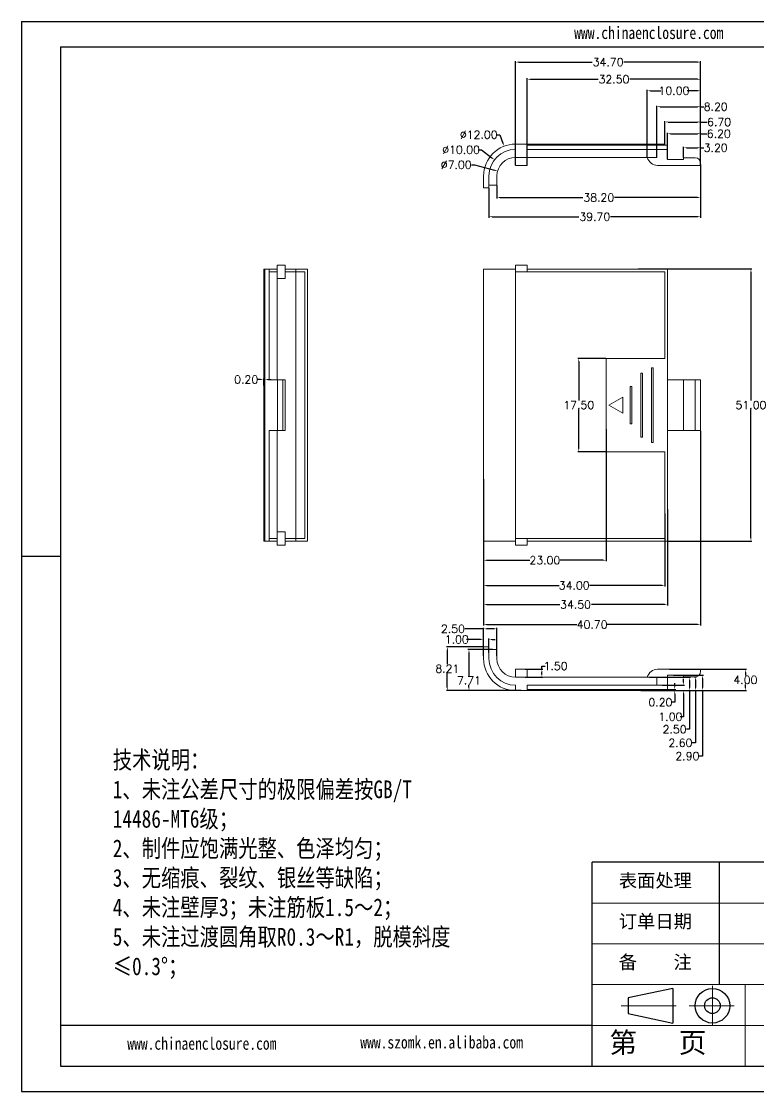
# Model space of a CAD drawing. Header units: inches. Extents: x 3379 to 5004, y 1126 to 1474.
# Drawn here: x 4475.3 to 4613.5, y 1127.3 to 1328 of the extents above; entities that cross this region are included whole.
import ezdxf

# ---------------------------------------------------------------- set-up
doc = ezdxf.new("R2010")
doc.units = ezdxf.units.IN
doc.header["$LTSCALE"] = 15
doc.linetypes.add('CENTER2', pattern=[28.575, 19.05, -3.175, 3.175, -3.175])
doc.layers.add('文字', color=81, linetype='Continuous')
for name, color, linetype, lineweight in [('粗实线', 7, 'Continuous', 30), ('细实线', 3, 'Continuous', 9), ('细点划线', 2, 'CENTER2', 9)]:
    doc.layers.add(name, color=color, linetype=linetype, lineweight=lineweight)
doc.styles.get("Standard").update_dxf_attribs({"font": 'txt', "bigfont": 'gbcbig.shx'})
doc.styles.add('宋体', font='', dxfattribs={"width": 0.8, "height": 3.5})
doc.styles.get('宋体').set_extended_font_data('SimSun')
doc.dimstyles.new('2', dxfattribs={"dimtxt": 1.5, "dimasz": 0.6, "dimexe": 0.18, "dimexo": 0.0625, "dimgap": 0.09, "dimtad": 0, "dimtih": 1, "dimtoh": 1, "dimzin": 0, "dimdsep": 46, "dimtxsty": 'Standard', "dimcen": 0, "dimadec": 0, "dimazin": 2, "dimtfac": 1, "dimtofl": 0, "dimtmove": 0, "dimatfit": 3, "dimfxl": 1, "dimtolj": 1, "dimtzin": 0, "dimarcsym": 0})

# ---------------------------------------------------------------- blocks, each defined once
blk = doc.blocks.new('*D268')
at = {"color": 0, "lineweight": -2}
for p, q in [((4590.94, 1281.56), (4612.28, 1281.56)), ((4612.1, 1280.96), (4612.1, 1256.9)), ((4612.1, 1231.16), (4612.1, 1255.22)), ((4596.53, 1230.56), (4612.28, 1230.56))]:
    blk.add_line(p, q, dxfattribs=at)
at = {"color": 0}
for points in [[(4612, 1280.96), (4612.2, 1280.96), (4612.1, 1281.56)], [(4612, 1231.16), (4612.2, 1231.16), (4612.1, 1230.56)]]:
    blk.add_solid(points, dxfattribs=at)
at = {"layer": 'Defpoints', "color": 0}
for p in [(4590.88, 1281.56), (4596.47, 1230.56), (4612.1, 1230.56)]:
    blk.add_point(p, dxfattribs=at)
at = {"color": 0, "insert": (4612.1, 1256.06), "char_height": 1.5, "attachment_point": 5}
blk.add_mtext('\\A1;51.00', dxfattribs=at)
blk = doc.blocks.new('*D269')
at = {"color": 0, "lineweight": -2}
for p, q in [((4584.91, 1264.81), (4579.63, 1264.81)), ((4579.81, 1264.21), (4579.81, 1256.9)), ((4579.81, 1247.91), (4579.81, 1255.22)), ((4584.91, 1247.31), (4579.63, 1247.31))]:
    blk.add_line(p, q, dxfattribs=at)
at = {"color": 0}
for points in [[(4579.71, 1264.21), (4579.91, 1264.21), (4579.81, 1264.81)], [(4579.71, 1247.91), (4579.91, 1247.91), (4579.81, 1247.31)]]:
    blk.add_solid(points, dxfattribs=at)
at = {"layer": 'Defpoints', "color": 0}
for p in [(4579.81, 1264.81), (4584.97, 1264.81), (4584.97, 1247.31)]:
    blk.add_point(p, dxfattribs=at)
at = {"color": 0, "insert": (4579.81, 1256.06), "char_height": 1.5, "attachment_point": 5}
blk.add_mtext('\\A1;17.50', dxfattribs=at)
blk = doc.blocks.new('*D270')
at = {"color": 0, "lineweight": -2}
for p, q in [((4584.97, 1251.5), (4584.97, 1226.77)), ((4561.97, 1230.49), (4561.97, 1226.77)), ((4562.57, 1226.95), (4570.63, 1226.95)), ((4584.37, 1226.95), (4576.31, 1226.95))]:
    blk.add_line(p, q, dxfattribs=at)
at = {"color": 0}
for points in [[(4562.57, 1227.05), (4562.57, 1226.85), (4561.97, 1226.95)], [(4584.37, 1227.05), (4584.37, 1226.85), (4584.97, 1226.95)]]:
    blk.add_solid(points, dxfattribs=at)
at = {"layer": 'Defpoints', "color": 0}
for p in [(4584.97, 1251.57), (4561.97, 1230.56), (4584.97, 1226.95)]:
    blk.add_point(p, dxfattribs=at)
at = {"color": 0, "insert": (4573.47, 1226.95), "char_height": 1.5, "attachment_point": 5}
blk.add_mtext('\\A1;23.00', dxfattribs=at)
blk = doc.blocks.new('*D271')
at = {"color": 0, "lineweight": -2}
for p, q in [((4561.97, 1235.74), (4561.97, 1222.05)), ((4595.97, 1235.74), (4595.97, 1222.05)), ((4562.57, 1222.23), (4576.13, 1222.23)), ((4595.37, 1222.23), (4581.81, 1222.23))]:
    blk.add_line(p, q, dxfattribs=at)
at = {"color": 0}
for points in [[(4562.57, 1222.33), (4562.57, 1222.13), (4561.97, 1222.23)], [(4595.37, 1222.33), (4595.37, 1222.13), (4595.97, 1222.23)]]:
    blk.add_solid(points, dxfattribs=at)
at = {"layer": 'Defpoints', "color": 0}
for p in [(4561.97, 1235.8), (4595.97, 1235.8), (4595.97, 1222.23)]:
    blk.add_point(p, dxfattribs=at)
at = {"color": 0, "insert": (4578.97, 1222.23), "char_height": 1.5, "attachment_point": 5}
blk.add_mtext('\\A1;34.00', dxfattribs=at)
blk = doc.blocks.new('*D272')
at = {"color": 0, "lineweight": -2}
for p, q in [((4596.47, 1236.55), (4596.47, 1218.46)), ((4561.97, 1232.92), (4561.97, 1218.46)), ((4562.57, 1218.64), (4576.26, 1218.64)), ((4595.87, 1218.64), (4582.19, 1218.64))]:
    blk.add_line(p, q, dxfattribs=at)
at = {"color": 0}
for points in [[(4562.57, 1218.74), (4562.57, 1218.54), (4561.97, 1218.64)], [(4595.87, 1218.74), (4595.87, 1218.54), (4596.47, 1218.64)]]:
    blk.add_solid(points, dxfattribs=at)
at = {"layer": 'Defpoints', "color": 0}
for p in [(4596.47, 1236.61), (4561.97, 1232.98), (4596.47, 1218.64)]:
    blk.add_point(p, dxfattribs=at)
at = {"color": 0, "insert": (4579.22, 1218.64), "char_height": 1.5, "attachment_point": 5}
blk.add_mtext('\\A1;34.50', dxfattribs=at)
blk = doc.blocks.new('*D273')
at = {"color": 0, "lineweight": -2}
for p, q in [((4602.67, 1251.24), (4602.67, 1214.72)), ((4561.97, 1242.17), (4561.97, 1214.72)), ((4562.57, 1214.9), (4579.48, 1214.9)), ((4602.07, 1214.9), (4585.16, 1214.9))]:
    blk.add_line(p, q, dxfattribs=at)
at = {"color": 0}
for points in [[(4562.57, 1215), (4562.57, 1214.8), (4561.97, 1214.9)], [(4602.07, 1215), (4602.07, 1214.8), (4602.67, 1214.9)]]:
    blk.add_solid(points, dxfattribs=at)
at = {"layer": 'Defpoints', "color": 0}
for p in [(4602.67, 1251.31), (4561.97, 1242.24), (4561.97, 1214.9)]:
    blk.add_point(p, dxfattribs=at)
at = {"color": 0, "insert": (4582.32, 1214.9), "char_height": 1.5, "attachment_point": 5}
blk.add_mtext('\\A1;40.70', dxfattribs=at)
blk = doc.blocks.new('*D274')
at = {"color": 0, "lineweight": -2}
for p, q in [((4520.15, 1260.83), (4519.55, 1260.83)), ((4520.75, 1259.72), (4520.75, 1261.01)), ((4520.95, 1259.72), (4520.95, 1261.01)), ((4521.55, 1260.83), (4522.15, 1260.83))]:
    blk.add_line(p, q, dxfattribs=at)
at = {"color": 0}
for points in [[(4520.15, 1260.93), (4520.15, 1260.73), (4520.75, 1260.83)], [(4521.55, 1260.93), (4521.55, 1260.73), (4520.95, 1260.83)]]:
    blk.add_solid(points, dxfattribs=at)
at = {"layer": 'Defpoints', "color": 0}
for p in [(4520.75, 1260.83), (4520.75, 1259.66), (4520.95, 1259.66)]:
    blk.add_point(p, dxfattribs=at)
at = {"color": 0, "insert": (4517.46, 1260.83), "char_height": 1.5, "attachment_point": 5}
blk.add_mtext('\\A1;0.20', dxfattribs=at)
blk = doc.blocks.new('*D275')
at = {"color": 0, "lineweight": -2}
for p, q in [((4564.4, 1306.74), (4565, 1306.74)), ((4565, 1306.74), (4565.61, 1305.15))]:
    blk.add_line(p, q, dxfattribs=at)
at = {"color": 0}
blk.add_solid([(4565.7, 1305.19), (4565.52, 1305.12), (4565.82, 1304.59)], dxfattribs=at)
at = {"layer": 'Defpoints', "color": 0}
for p in [(4565.82, 1304.59), (4570.12, 1293.39)]:
    blk.add_point(p, dxfattribs=at)
at = {"color": 0, "insert": (4561.06, 1306.74), "char_height": 1.5, "attachment_point": 5}
blk.add_mtext('\\A1;∅12.00', dxfattribs=at)
blk = doc.blocks.new('*D276')
at = {"color": 0, "lineweight": -2}
for p, q in [((4560.97, 1303.91), (4561.57, 1303.91)), ((4561.57, 1303.91), (4563.53, 1302.4))]:
    blk.add_line(p, q, dxfattribs=at)
at = {"color": 0}
blk.add_solid([(4563.59, 1302.48), (4563.47, 1302.32), (4564.01, 1302.03)], dxfattribs=at)
at = {"layer": 'Defpoints', "color": 0}
for p in [(4564.01, 1302.03), (4571.94, 1295.95)]:
    blk.add_point(p, dxfattribs=at)
at = {"color": 0, "insert": (4557.75, 1303.91), "char_height": 1.5, "attachment_point": 5}
blk.add_mtext('\\A1;∅10.00', dxfattribs=at)
blk = doc.blocks.new('*D277')
at = {"color": 0, "lineweight": -2}
for p, q in [((4559.68, 1301.1), (4560.28, 1301.1)), ((4560.28, 1301.1), (4564.02, 1300.08))]:
    blk.add_line(p, q, dxfattribs=at)
at = {"color": 0}
blk.add_solid([(4564.05, 1300.17), (4563.99, 1299.98), (4564.6, 1299.92)], dxfattribs=at)
at = {"layer": 'Defpoints', "color": 0}
for p in [(4564.6, 1299.92), (4571.35, 1298.06)]:
    blk.add_point(p, dxfattribs=at)
at = {"color": 0, "insert": (4556.84, 1301.1), "char_height": 1.5, "attachment_point": 5}
blk.add_mtext('\\A1;∅7.00', dxfattribs=at)
blk = doc.blocks.new('*D278')
at = {"color": 0, "lineweight": -2}
for p, q in [((4569.75, 1206.52), (4573.08, 1206.52)), ((4572.9, 1206.52), (4572.9, 1207.12)), ((4572.9, 1207.12), (4573.5, 1207.12)), ((4569.75, 1205.02), (4573.08, 1205.02)), ((4572.9, 1205.62), (4572.9, 1205.92))]:
    blk.add_line(p, q, dxfattribs=at)
at = {"color": 0}
for points in [[(4572.8, 1205.92), (4573, 1205.92), (4572.9, 1206.52)], [(4572.8, 1205.62), (4573, 1205.62), (4572.9, 1205.02)]]:
    blk.add_solid(points, dxfattribs=at)
at = {"layer": 'Defpoints', "color": 0}
for p in [(4569.69, 1206.52), (4572.9, 1206.52), (4569.69, 1205.02)]:
    blk.add_point(p, dxfattribs=at)
at = {"color": 0, "insert": (4575.47, 1207.12), "char_height": 1.5, "attachment_point": 5}
blk.add_mtext('\\A1;1.50', dxfattribs=at)
blk = doc.blocks.new('*D279')
at = {"color": 0, "lineweight": -2}
for p, q in [((4561.91, 1210.73), (4554.99, 1210.73)), ((4555.17, 1210.13), (4555.17, 1207.46)), ((4555.17, 1203.12), (4555.17, 1205.78)), ((4569.02, 1202.52), (4554.99, 1202.52))]:
    blk.add_line(p, q, dxfattribs=at)
at = {"color": 0}
for points in [[(4555.07, 1210.13), (4555.27, 1210.13), (4555.17, 1210.73)], [(4555.07, 1203.12), (4555.27, 1203.12), (4555.17, 1202.52)]]:
    blk.add_solid(points, dxfattribs=at)
at = {"layer": 'Defpoints', "color": 0}
for p in [(4561.97, 1210.73), (4555.17, 1202.52), (4569.08, 1202.52)]:
    blk.add_point(p, dxfattribs=at)
at = {"color": 0, "insert": (4555.17, 1206.62), "char_height": 1.5, "attachment_point": 5}
blk.add_mtext('\\A1;8.21', dxfattribs=at)
blk = doc.blocks.new('*D280')
at = {"color": 0, "lineweight": -2}
for p, q in [((4563.66, 1210.23), (4559.05, 1210.23)), ((4559.23, 1209.63), (4559.23, 1205.27)), ((4568.96, 1202.52), (4559.05, 1202.52)), ((4559.23, 1203.12), (4559.23, 1203.59))]:
    blk.add_line(p, q, dxfattribs=at)
at = {"color": 0}
for points in [[(4559.13, 1209.63), (4559.33, 1209.63), (4559.23, 1210.23)], [(4559.13, 1203.12), (4559.33, 1203.12), (4559.23, 1202.52)]]:
    blk.add_solid(points, dxfattribs=at)
at = {"layer": 'Defpoints', "color": 0}
for p in [(4563.72, 1210.23), (4559.23, 1202.52), (4569.02, 1202.52)]:
    blk.add_point(p, dxfattribs=at)
at = {"color": 0, "insert": (4559.23, 1204.43), "char_height": 1.5, "attachment_point": 5}
blk.add_mtext('\\A1;7.71', dxfattribs=at)
blk = doc.blocks.new('*D281')
at = {"color": 0, "lineweight": -2}
for p, q in [((4595.26, 1202.72), (4597.99, 1202.72)), ((4595.26, 1202.52), (4597.99, 1202.52)), ((4597.81, 1203.32), (4597.81, 1203.92)), ((4597.81, 1200.32), (4597.21, 1200.32)), ((4597.81, 1201.92), (4597.81, 1200.32))]:
    blk.add_line(p, q, dxfattribs=at)
at = {"color": 0}
for points in [[(4597.71, 1203.32), (4597.91, 1203.32), (4597.81, 1202.72)], [(4597.71, 1201.92), (4597.91, 1201.92), (4597.81, 1202.52)]]:
    blk.add_solid(points, dxfattribs=at)
at = {"layer": 'Defpoints', "color": 0}
for p in [(4595.19, 1202.72), (4595.19, 1202.52), (4597.81, 1202.72)]:
    blk.add_point(p, dxfattribs=at)
at = {"color": 0, "insert": (4595.12, 1200.32), "char_height": 1.5, "attachment_point": 5}
blk.add_mtext('\\A1;0.20', dxfattribs=at)
blk = doc.blocks.new('*D282')
at = {"color": 0, "lineweight": -2}
for p, q in [((4599.44, 1204.12), (4599.44, 1204.72)), ((4594.52, 1202.52), (4599.62, 1202.52)), ((4595.46, 1203.52), (4599.62, 1203.52)), ((4599.44, 1201.92), (4599.44, 1197.61)), ((4599.44, 1197.61), (4598.84, 1197.61))]:
    blk.add_line(p, q, dxfattribs=at)
at = {"color": 0}
for points in [[(4599.34, 1204.12), (4599.54, 1204.12), (4599.44, 1203.52)], [(4599.34, 1201.92), (4599.54, 1201.92), (4599.44, 1202.52)]]:
    blk.add_solid(points, dxfattribs=at)
at = {"layer": 'Defpoints', "color": 0}
for p in [(4594.46, 1202.52), (4595.39, 1203.52), (4599.44, 1203.52)]:
    blk.add_point(p, dxfattribs=at)
at = {"color": 0, "insert": (4597, 1197.61), "char_height": 1.5, "attachment_point": 5}
blk.add_mtext('\\A1;1.00', dxfattribs=at)
blk = doc.blocks.new('*D283')
at = {"color": 0, "lineweight": -2}
for p, q in [((4593.11, 1205.02), (4600.78, 1205.02)), ((4600.6, 1204.42), (4600.6, 1203.12)), ((4593.11, 1202.52), (4600.78, 1202.52)), ((4600.6, 1202.52), (4600.6, 1195.25)), ((4600.6, 1195.25), (4600, 1195.25))]:
    blk.add_line(p, q, dxfattribs=at)
at = {"color": 0}
for points in [[(4600.5, 1204.42), (4600.7, 1204.42), (4600.6, 1205.02)], [(4600.5, 1203.12), (4600.7, 1203.12), (4600.6, 1202.52)]]:
    blk.add_solid(points, dxfattribs=at)
at = {"layer": 'Defpoints', "color": 0}
for p in [(4593.05, 1205.02), (4600.6, 1205.02), (4593.05, 1202.52)]:
    blk.add_point(p, dxfattribs=at)
at = {"color": 0, "insert": (4597.79, 1195.25), "char_height": 1.5, "attachment_point": 5}
blk.add_mtext('\\A1;2.50', dxfattribs=at)
blk = doc.blocks.new('*D284')
at = {"color": 0, "lineweight": -2}
for p, q in [((4601.47, 1205.11), (4601.87, 1205.11)), ((4601.69, 1204.51), (4601.69, 1203.12)), ((4593.17, 1202.52), (4601.87, 1202.52)), ((4601.69, 1202.52), (4601.69, 1192.72)), ((4601.69, 1192.72), (4601.09, 1192.72))]:
    blk.add_line(p, q, dxfattribs=at)
at = {"color": 0}
for points in [[(4601.59, 1204.51), (4601.79, 1204.51), (4601.69, 1205.11)], [(4601.59, 1203.12), (4601.79, 1203.12), (4601.69, 1202.52)]]:
    blk.add_solid(points, dxfattribs=at)
at = {"layer": 'Defpoints', "color": 0}
for p in [(4601.41, 1205.11), (4601.69, 1205.11), (4593.11, 1202.52)]:
    blk.add_point(p, dxfattribs=at)
at = {"color": 0, "insert": (4598.87, 1192.72), "char_height": 1.5, "attachment_point": 5}
blk.add_mtext('\\A1;2.60', dxfattribs=at)
blk = doc.blocks.new('*D285')
at = {"color": 0, "lineweight": -2}
for p, q in [((4597.55, 1205.41), (4603.18, 1205.41)), ((4603, 1204.81), (4603, 1203.12)), ((4591.44, 1202.52), (4603.18, 1202.52)), ((4603, 1202.52), (4603, 1190.23)), ((4603, 1190.23), (4602.4, 1190.23))]:
    blk.add_line(p, q, dxfattribs=at)
at = {"color": 0}
for points in [[(4602.9, 1204.81), (4603.1, 1204.81), (4603, 1205.41)], [(4602.9, 1203.12), (4603.1, 1203.12), (4603, 1202.52)]]:
    blk.add_solid(points, dxfattribs=at)
at = {"layer": 'Defpoints', "color": 0}
for p in [(4597.49, 1205.41), (4603, 1205.41), (4591.38, 1202.52)]:
    blk.add_point(p, dxfattribs=at)
at = {"color": 0, "insert": (4600.19, 1190.23), "char_height": 1.5, "attachment_point": 5}
blk.add_mtext('\\A1;2.90', dxfattribs=at)
blk = doc.blocks.new('*D286')
at = {"color": 0, "lineweight": -2}
for p, q in [((4596.84, 1206.52), (4611.24, 1206.52)), ((4611.06, 1205.92), (4611.06, 1205.36)), ((4591.51, 1202.52), (4611.24, 1202.52)), ((4611.06, 1203.12), (4611.06, 1203.68))]:
    blk.add_line(p, q, dxfattribs=at)
at = {"color": 0}
for points in [[(4610.96, 1205.92), (4611.16, 1205.92), (4611.06, 1206.52)], [(4610.96, 1203.12), (4611.16, 1203.12), (4611.06, 1202.52)]]:
    blk.add_solid(points, dxfattribs=at)
at = {"layer": 'Defpoints', "color": 0}
for p in [(4596.78, 1206.52), (4611.06, 1206.52), (4591.44, 1202.52)]:
    blk.add_point(p, dxfattribs=at)
at = {"color": 0, "insert": (4611.06, 1204.52), "char_height": 1.5, "attachment_point": 5}
blk.add_mtext('\\A1;4.00', dxfattribs=at)
blk = doc.blocks.new('*D287')
at = {"color": 0, "lineweight": -2}
for p, q in [((4561.37, 1212.1), (4558.79, 1212.1)), ((4561.97, 1209.68), (4561.97, 1212.28)), ((4562.97, 1209.68), (4562.97, 1212.28)), ((4563.57, 1212.1), (4564.17, 1212.1))]:
    blk.add_line(p, q, dxfattribs=at)
at = {"color": 0}
for points in [[(4561.37, 1212.2), (4561.37, 1212), (4561.97, 1212.1)], [(4563.57, 1212.2), (4563.57, 1212), (4562.97, 1212.1)]]:
    blk.add_solid(points, dxfattribs=at)
at = {"layer": 'Defpoints', "color": 0}
for p in [(4562.97, 1212.1), (4561.97, 1209.62), (4562.97, 1209.62)]:
    blk.add_point(p, dxfattribs=at)
at = {"color": 0, "insert": (4556.95, 1212.1), "char_height": 1.5, "attachment_point": 5}
blk.add_mtext('\\A1;1.00', dxfattribs=at)
blk = doc.blocks.new('*D288')
at = {"color": 0, "lineweight": -2}
for p, q in [((4561.97, 1214.09), (4558.44, 1214.09)), ((4561.97, 1209.06), (4561.97, 1214.27)), ((4563.87, 1214.09), (4562.57, 1214.09)), ((4564.47, 1209.06), (4564.47, 1214.27))]:
    blk.add_line(p, q, dxfattribs=at)
at = {"color": 0}
for points in [[(4562.57, 1214.19), (4562.57, 1213.99), (4561.97, 1214.09)], [(4563.87, 1214.19), (4563.87, 1213.99), (4564.47, 1214.09)]]:
    blk.add_solid(points, dxfattribs=at)
at = {"layer": 'Defpoints', "color": 0}
for p in [(4564.47, 1214.09), (4561.97, 1209), (4564.47, 1209)]:
    blk.add_point(p, dxfattribs=at)
at = {"color": 0, "insert": (4556.22, 1214.09), "char_height": 1.5, "attachment_point": 5}
blk.add_mtext('\\A1;2.50', dxfattribs=at)
blk = doc.blocks.new('*D289')
at = {"color": 0, "lineweight": -2}
for p, q in [((4599.47, 1302.46), (4599.47, 1304.47)), ((4600.07, 1304.29), (4602.07, 1304.29)), ((4602.67, 1301.05), (4602.67, 1304.47)), ((4602.67, 1304.29), (4603.27, 1304.29))]:
    blk.add_line(p, q, dxfattribs=at)
at = {"color": 0}
for points in [[(4600.07, 1304.39), (4600.07, 1304.19), (4599.47, 1304.29)], [(4602.07, 1304.39), (4602.07, 1304.19), (4602.67, 1304.29)]]:
    blk.add_solid(points, dxfattribs=at)
at = {"layer": 'Defpoints', "color": 0}
for p in [(4599.47, 1304.29), (4599.47, 1302.39), (4602.67, 1300.99)]:
    blk.add_point(p, dxfattribs=at)
at = {"color": 0, "insert": (4605.49, 1304.29), "char_height": 1.5, "attachment_point": 5}
blk.add_mtext('\\A1;3.20', dxfattribs=at)
blk = doc.blocks.new('*D290')
at = {"color": 0, "lineweight": -2}
for p, q in [((4596.47, 1302.16), (4596.47, 1307.1)), ((4597.07, 1306.92), (4602.07, 1306.92)), ((4602.67, 1301.05), (4602.67, 1307.1)), ((4602.67, 1306.92), (4603.85, 1306.92))]:
    blk.add_line(p, q, dxfattribs=at)
at = {"color": 0}
for points in [[(4597.07, 1307.02), (4597.07, 1306.82), (4596.47, 1306.92)], [(4602.07, 1307.02), (4602.07, 1306.82), (4602.67, 1306.92)]]:
    blk.add_solid(points, dxfattribs=at)
at = {"layer": 'Defpoints', "color": 0}
for p in [(4596.47, 1306.92), (4596.47, 1302.09), (4602.67, 1300.99)]:
    blk.add_point(p, dxfattribs=at)
at = {"color": 0, "insert": (4606.07, 1306.92), "char_height": 1.5, "attachment_point": 5}
blk.add_mtext('\\A1;6.20', dxfattribs=at)
blk = doc.blocks.new('*D291')
at = {"color": 0, "lineweight": -2}
for p, q in [((4594.47, 1302.55), (4594.47, 1312.17)), ((4595.07, 1311.99), (4602.07, 1311.99)), ((4602.67, 1301.05), (4602.67, 1312.17)), ((4602.67, 1311.99), (4603.27, 1311.99))]:
    blk.add_line(p, q, dxfattribs=at)
at = {"color": 0}
for points in [[(4595.07, 1312.09), (4595.07, 1311.89), (4594.47, 1311.99)], [(4602.07, 1312.09), (4602.07, 1311.89), (4602.67, 1311.99)]]:
    blk.add_solid(points, dxfattribs=at)
at = {"layer": 'Defpoints', "color": 0}
for p in [(4602.67, 1311.99), (4594.47, 1302.49), (4602.67, 1300.99)]:
    blk.add_point(p, dxfattribs=at)
at = {"color": 0, "insert": (4605.49, 1311.99), "char_height": 1.5, "attachment_point": 5}
blk.add_mtext('\\A1;8.20', dxfattribs=at)
blk = doc.blocks.new('*D292')
at = {"color": 0, "lineweight": -2}
for p, q in [((4595.97, 1305.05), (4595.97, 1309.3)), ((4596.57, 1309.12), (4602.07, 1309.12)), ((4602.67, 1301.05), (4602.67, 1309.3)), ((4602.67, 1309.12), (4603.91, 1309.12))]:
    blk.add_line(p, q, dxfattribs=at)
at = {"color": 0}
for points in [[(4596.57, 1309.22), (4596.57, 1309.02), (4595.97, 1309.12)], [(4602.07, 1309.22), (4602.07, 1309.02), (4602.67, 1309.12)]]:
    blk.add_solid(points, dxfattribs=at)
at = {"layer": 'Defpoints', "color": 0}
for p in [(4595.97, 1309.12), (4595.97, 1304.99), (4602.67, 1300.99)]:
    blk.add_point(p, dxfattribs=at)
at = {"color": 0, "insert": (4606.13, 1309.12), "char_height": 1.5, "attachment_point": 5}
blk.add_mtext('\\A1;6.70', dxfattribs=at)
blk = doc.blocks.new('*D293')
at = {"color": 0, "lineweight": -2}
for p, q in [((4592.67, 1302.55), (4592.67, 1315.16)), ((4593.27, 1314.98), (4595.21, 1314.98)), ((4602.07, 1314.98), (4600.14, 1314.98)), ((4602.67, 1301.05), (4602.67, 1315.16))]:
    blk.add_line(p, q, dxfattribs=at)
at = {"color": 0}
for points in [[(4593.27, 1315.08), (4593.27, 1314.88), (4592.67, 1314.98)], [(4602.07, 1315.08), (4602.07, 1314.88), (4602.67, 1314.98)]]:
    blk.add_solid(points, dxfattribs=at)
at = {"layer": 'Defpoints', "color": 0}
for p in [(4602.67, 1314.98), (4592.67, 1302.49), (4602.67, 1300.99)]:
    blk.add_point(p, dxfattribs=at)
at = {"color": 0, "insert": (4597.67, 1314.98), "char_height": 1.5, "attachment_point": 5}
blk.add_mtext('\\A1;10.00', dxfattribs=at)
blk = doc.blocks.new('*D294')
at = {"color": 0, "lineweight": -2}
for p, q in [((4570.17, 1301.05), (4570.17, 1317.31)), ((4570.77, 1317.13), (4583.46, 1317.13)), ((4602.07, 1317.13), (4589.39, 1317.13)), ((4602.67, 1301.05), (4602.67, 1317.31))]:
    blk.add_line(p, q, dxfattribs=at)
at = {"color": 0}
for points in [[(4570.77, 1317.23), (4570.77, 1317.03), (4570.17, 1317.13)], [(4602.07, 1317.23), (4602.07, 1317.03), (4602.67, 1317.13)]]:
    blk.add_solid(points, dxfattribs=at)
at = {"layer": 'Defpoints', "color": 0}
for p in [(4602.67, 1317.13), (4570.17, 1300.99), (4602.67, 1300.99)]:
    blk.add_point(p, dxfattribs=at)
at = {"color": 0, "insert": (4586.42, 1317.13), "char_height": 1.5, "attachment_point": 5}
blk.add_mtext('\\A1;32.50', dxfattribs=at)
blk = doc.blocks.new('*D295')
at = {"color": 0, "lineweight": -2}
for p, q in [((4567.97, 1301.05), (4567.97, 1320.53)), ((4568.57, 1320.35), (4582.36, 1320.35)), ((4602.07, 1320.35), (4588.29, 1320.35)), ((4602.67, 1301.05), (4602.67, 1320.53))]:
    blk.add_line(p, q, dxfattribs=at)
at = {"color": 0}
for points in [[(4568.57, 1320.45), (4568.57, 1320.25), (4567.97, 1320.35)], [(4602.07, 1320.45), (4602.07, 1320.25), (4602.67, 1320.35)]]:
    blk.add_solid(points, dxfattribs=at)
at = {"layer": 'Defpoints', "color": 0}
for p in [(4602.67, 1320.35), (4567.97, 1300.99), (4602.67, 1300.99)]:
    blk.add_point(p, dxfattribs=at)
at = {"color": 0, "insert": (4585.32, 1320.35), "char_height": 1.5, "attachment_point": 5}
blk.add_mtext('\\A1;34.70', dxfattribs=at)
blk = doc.blocks.new('*D296')
at = {"color": 0, "lineweight": -2}
for p, q in [((4602.67, 1300.93), (4602.67, 1294.78)), ((4564.47, 1297.21), (4564.47, 1294.78)), ((4565.07, 1294.96), (4580.61, 1294.96)), ((4602.07, 1294.96), (4586.54, 1294.96))]:
    blk.add_line(p, q, dxfattribs=at)
at = {"color": 0}
for points in [[(4565.07, 1295.06), (4565.07, 1294.86), (4564.47, 1294.96)], [(4602.07, 1295.06), (4602.07, 1294.86), (4602.67, 1294.96)]]:
    blk.add_solid(points, dxfattribs=at)
at = {"layer": 'Defpoints', "color": 0}
for p in [(4602.67, 1300.99), (4564.47, 1297.28), (4602.67, 1294.96)]:
    blk.add_point(p, dxfattribs=at)
at = {"color": 0, "insert": (4583.57, 1294.96), "char_height": 1.5, "attachment_point": 5}
blk.add_mtext('\\A1;38.20', dxfattribs=at)
blk = doc.blocks.new('*D297')
at = {"color": 0, "lineweight": -2}
for p, q in [((4602.67, 1301.13), (4602.67, 1291.18)), ((4562.97, 1296.71), (4562.97, 1291.18)), ((4563.57, 1291.36), (4579.86, 1291.36)), ((4602.07, 1291.36), (4585.79, 1291.36))]:
    blk.add_line(p, q, dxfattribs=at)
at = {"color": 0}
for points in [[(4563.57, 1291.46), (4563.57, 1291.26), (4562.97, 1291.36)], [(4602.07, 1291.46), (4602.07, 1291.26), (4602.67, 1291.36)]]:
    blk.add_solid(points, dxfattribs=at)
at = {"layer": 'Defpoints', "color": 0}
for p in [(4602.67, 1301.19), (4562.97, 1296.78), (4602.67, 1291.36)]:
    blk.add_point(p, dxfattribs=at)
at = {"color": 0, "insert": (4582.82, 1291.36), "char_height": 1.5, "attachment_point": 5}
blk.add_mtext('\\A1;39.70', dxfattribs=at)

msp = doc.modelspace()

# ---------------------------------------------------------------- linework, layer by layer
for p, q in [((4475.316, 1327.984), (4759.104, 1327.984)), ((4475.316, 1327.984), (4475.316, 1127.325)), ((4482.659, 1323.206), (4754.326, 1323.206)), ((4482.659, 1323.206), (4482.659, 1132.103)), ((4482.659, 1227.655), (4475.316, 1227.655)), ((4475.316, 1220.223), (4475.316, 1127.325)), ((4639.665, 1170.324), (4582.334, 1170.324)), ((4582.334, 1132.103), (4582.334, 1170.324)), ((4606.222, 1147.391), (4606.222, 1170.324)), ((4582.334, 1139.747), (4482.659, 1139.747)), ((4482.659, 1132.103), (4754.326, 1132.103)), ((4475.316, 1127.325), (4759.104, 1127.325)), ((4475.316, 1127.325), (4606.699, 1127.325))]:
    msp.add_line(p, q)
at = {"color": 7, "linetype": 'Continuous', "lineweight": 15}
for p, q in [((4567.972, 1303.991), (4567.972, 1304.991)), ((4567.972, 1304.991), (4595.972, 1304.991)), ((4570.172, 1303.991), (4570.172, 1304.791)), ((4596.472, 1304.791), (4570.172, 1304.791)), ((4595.972, 1304.791), (4595.972, 1304.991)), ((4596.472, 1304.791), (4596.472, 1303.991)), ((4567.972, 1300.991), (4567.972, 1302.491)), ((4570.172, 1302.491), (4567.972, 1302.491)), ((4570.172, 1303.991), (4596.472, 1303.991)), ((4570.172, 1300.991), (4570.172, 1302.491)), ((4594.472, 1302.491), (4570.172, 1302.491)), ((4594.472, 1303.991), (4594.472, 1302.491)), ((4596.472, 1303.991), (4596.472, 1302.095)), ((4599.472, 1302.095), (4599.472, 1302.395)), ((4599.472, 1302.395), (4601.672, 1302.395)), ((4570.172, 1300.991), (4567.972, 1300.991)), ((4602.672, 1300.991), (4594.609, 1300.991)), ((4596.472, 1302.095), (4599.472, 1302.095)), ((4602.672, 1301.395), (4602.672, 1300.991)), ((4561.972, 1296.777), (4561.972, 1298.991)), ((4562.972, 1298.991), (4562.972, 1296.777)), ((4564.472, 1298.991), (4564.472, 1297.277)), ((4562.972, 1296.777), (4561.972, 1296.777)), ((4564.472, 1297.277), (4562.972, 1297.277)), ((4523.25, 1281.056), (4523.25, 1282.306)), ((4524.75, 1282.306), (4523.25, 1282.306)), ((4524.75, 1279.806), (4524.75, 1282.306)), ((4567.972, 1282.306), (4567.972, 1281.556)), ((4570.172, 1282.306), (4567.972, 1282.306)), ((4570.172, 1281.556), (4570.172, 1282.306)), ((4520.75, 1281.556), (4520.75, 1281.056)), ((4520.95, 1281.556), (4520.75, 1281.556)), ((4520.75, 1281.056), (4520.75, 1264.806)), ((4520.95, 1281.056), (4520.75, 1281.056)), ((4520.95, 1230.556), (4520.95, 1281.556)), ((4520.95, 1281.556), (4521.75, 1281.556)), ((4521.75, 1260.806), (4521.75, 1281.556)), ((4523.25, 1281.556), (4521.75, 1281.556)), ((4521.75, 1281.056), (4523.25, 1281.056)), ((4523.25, 1260.806), (4523.25, 1281.056)), ((4526.75, 1281.556), (4524.75, 1281.556)), ((4524.75, 1281.056), (4526.75, 1281.056)), ((4526.75, 1281.056), (4526.75, 1281.556)), ((4526.75, 1281.556), (4528.964, 1281.556)), ((4526.75, 1231.056), (4526.75, 1281.056)), ((4526.75, 1281.056), (4528.464, 1281.056)), ((4528.464, 1281.056), (4528.464, 1231.056)), ((4528.964, 1230.556), (4528.964, 1281.556)), ((4561.972, 1281.556), (4561.972, 1230.556)), ((4561.972, 1281.556), (4567.972, 1281.556)), ((4567.972, 1281.556), (4567.972, 1281.056)), ((4567.972, 1281.056), (4567.972, 1231.056)), ((4567.972, 1281.056), (4595.972, 1281.056)), ((4596.472, 1281.556), (4570.172, 1281.556)), ((4570.172, 1281.556), (4570.172, 1281.056)), ((4595.972, 1281.056), (4595.972, 1264.806)), ((4596.472, 1230.556), (4596.472, 1281.556)), ((4524.75, 1279.806), (4523.25, 1279.806)), ((4520.95, 1264.806), (4520.75, 1264.806)), ((4520.75, 1264.806), (4520.75, 1263.056)), ((4595.972, 1264.806), (4584.972, 1264.806)), ((4584.972, 1264.806), (4584.972, 1247.306)), ((4520.75, 1249.056), (4520.75, 1263.056)), ((4520.75, 1263.056), (4520.95, 1263.056)), ((4593.472, 1263.056), (4593.472, 1249.056)), ((4593.772, 1263.056), (4593.472, 1263.056)), ((4593.772, 1249.056), (4593.772, 1263.056)), ((4521.75, 1260.806), (4523.347, 1260.806)), ((4523.347, 1251.306), (4523.347, 1260.806)), ((4523.347, 1260.806), (4524.347, 1260.806)), ((4524.347, 1260.806), (4524.347, 1251.306)), ((4524.347, 1260.806), (4524.75, 1260.806)), ((4524.75, 1260.806), (4524.75, 1251.306)), ((4591.472, 1262.056), (4591.472, 1250.056)), ((4591.772, 1262.056), (4591.472, 1262.056)), ((4591.772, 1250.056), (4591.772, 1262.056)), ((4596.472, 1260.806), (4599.472, 1260.806)), ((4599.472, 1260.806), (4599.472, 1251.306)), ((4599.472, 1260.806), (4601.672, 1260.806)), ((4601.672, 1251.306), (4601.672, 1260.806)), ((4601.672, 1260.806), (4602.672, 1260.806)), ((4602.672, 1260.806), (4602.672, 1251.306)), ((4589.472, 1259.556), (4589.472, 1252.556)), ((4589.772, 1259.556), (4589.472, 1259.556)), ((4589.772, 1252.556), (4589.772, 1259.556)), ((4588.07, 1257.556), (4585.472, 1256.056)), ((4588.07, 1254.556), (4588.07, 1257.556)), ((4585.472, 1256.056), (4588.07, 1254.556)), ((4589.472, 1252.556), (4589.772, 1252.556)), ((4521.75, 1230.556), (4521.75, 1251.306)), ((4521.75, 1251.306), (4523.347, 1251.306)), ((4523.25, 1231.056), (4523.25, 1251.306)), ((4524.347, 1251.306), (4523.347, 1251.306)), ((4524.347, 1251.306), (4524.75, 1251.306)), ((4596.472, 1251.306), (4599.472, 1251.306)), ((4599.472, 1251.306), (4601.672, 1251.306)), ((4602.672, 1251.306), (4601.672, 1251.306)), ((4520.75, 1249.056), (4520.95, 1249.056)), ((4520.75, 1249.056), (4520.75, 1247.306)), ((4591.472, 1250.056), (4591.772, 1250.056)), ((4593.472, 1249.056), (4593.772, 1249.056)), ((4520.75, 1247.306), (4520.75, 1231.056)), ((4520.95, 1247.306), (4520.75, 1247.306)), ((4584.972, 1247.306), (4595.972, 1247.306)), ((4595.972, 1247.306), (4595.972, 1231.056)), ((4524.75, 1232.306), (4523.25, 1232.306)), ((4524.75, 1232.306), (4524.75, 1229.806)), ((4520.95, 1231.056), (4520.75, 1231.056)), ((4520.75, 1230.556), (4520.75, 1231.056)), ((4520.95, 1230.556), (4520.75, 1230.556)), ((4520.95, 1230.556), (4521.75, 1230.556)), ((4521.75, 1231.056), (4523.25, 1231.056)), ((4523.25, 1230.556), (4521.75, 1230.556)), ((4523.25, 1231.056), (4523.25, 1229.806)), ((4524.75, 1231.056), (4526.75, 1231.056)), ((4526.75, 1230.556), (4524.75, 1230.556)), ((4526.75, 1231.056), (4526.75, 1230.556)), ((4526.75, 1231.056), (4528.464, 1231.056)), ((4526.75, 1230.556), (4528.964, 1230.556)), ((4561.972, 1230.556), (4567.972, 1230.556)), ((4567.972, 1231.056), (4595.972, 1231.056)), ((4567.972, 1230.556), (4567.972, 1231.056)), ((4567.972, 1229.806), (4567.972, 1230.556)), ((4570.172, 1230.556), (4570.172, 1231.056)), ((4596.472, 1230.556), (4570.172, 1230.556)), ((4570.172, 1230.556), (4570.172, 1229.806)), ((4524.75, 1229.806), (4523.25, 1229.806)), ((4570.172, 1229.806), (4567.972, 1229.806)), ((4561.972, 1210.729), (4561.972, 1208.515)), ((4562.972, 1210.729), (4561.972, 1210.729)), ((4562.972, 1208.515), (4562.972, 1210.729)), ((4564.472, 1210.229), (4562.972, 1210.229)), ((4564.472, 1208.515), (4564.472, 1210.229)), ((4567.972, 1206.515), (4567.972, 1205.015)), ((4570.172, 1206.515), (4567.972, 1206.515)), ((4570.172, 1206.515), (4570.172, 1205.015)), ((4602.672, 1206.515), (4594.609, 1206.515)), ((4602.672, 1206.112), (4602.672, 1206.515)), ((4570.172, 1205.015), (4567.972, 1205.015)), ((4594.472, 1205.015), (4570.172, 1205.015)), ((4594.472, 1203.515), (4594.472, 1205.015)), ((4596.472, 1205.412), (4599.472, 1205.412)), ((4596.472, 1203.515), (4596.472, 1205.412)), ((4599.472, 1205.412), (4599.472, 1205.112)), ((4599.472, 1205.112), (4601.672, 1205.112)), ((4567.972, 1203.515), (4567.972, 1202.515)), ((4567.972, 1202.515), (4595.972, 1202.515)), ((4570.172, 1203.515), (4570.172, 1202.715)), ((4570.172, 1203.515), (4596.472, 1203.515)), ((4596.472, 1202.715), (4570.172, 1202.715)), ((4595.972, 1202.715), (4595.972, 1202.515)), ((4596.472, 1202.715), (4596.472, 1203.515))]:
    msp.add_line(p, q, dxfattribs=at)
for centre, radius, start, end in [((4567.972, 1298.991), 6, 90, 180), ((4567.972, 1298.991), 5, 90, 180), ((4567.972, 1298.991), 3.5, 90, 180), ((4594.609, 1302.991), 2, 194.47751, 270), ((4601.672, 1301.395), 1, 0, 90), ((4567.972, 1208.515), 6, 180, 270), ((4567.972, 1208.515), 5, 180, 270), ((4567.972, 1208.515), 3.5, 180, 270), ((4594.609, 1204.515), 2, 90, 165.52249), ((4601.672, 1206.112), 1, 270, 0)]:
    msp.add_arc(centre, radius, start, end, dxfattribs=at)
at = {"layer": '粗实线', "color": 7}
for p, q in [((4597.441, 1146.676), (4589.089, 1144.906)), ((4597.441, 1146.676), (4597.441, 1140.13)), ((4589.089, 1144.906), (4589.089, 1141.952)), ((4589.089, 1141.952), (4597.441, 1140.13))]:
    msp.add_line(p, q, dxfattribs=at)
for radius in [3.247, 1.477]:
    msp.add_circle((4604.875, 1143.429), radius, dxfattribs=at)
at = {"layer": '细实线', "color": 7}
for p, q in [((4639.665, 1162.68), (4582.334, 1162.68)), ((4639.665, 1155.035), (4582.334, 1155.035)), ((4754.326, 1147.391), (4582.334, 1147.391)), ((4610.999, 1147.391), (4610.999, 1132.103)), ((4639.665, 1139.747), (4582.334, 1139.747))]:
    msp.add_line(p, q, dxfattribs=at)
at = {"layer": '细点划线', "color": 7}
for p, q in [((4604.875, 1147.167), (4604.875, 1139.747)), ((4587.757, 1143.429), (4598.081, 1143.429)), ((4600.532, 1143.429), (4608.925, 1143.429))]:
    msp.add_line(p, q, dxfattribs=at)

# ---------------------------------------------------------------- texts
at = {"char_height": 2.5139, "width": 1428.77457, "attachment_point": 1}
for s, insert in [('{\\fSimHei|b0|i0|c134|p49;表面处理}', (4587.319, 1168.154)), ('{\\fSimHei|b0|i0|c134|p49;订单日期}', (4587.319, 1160.51)), ('{\\fSimHei|b0|i0|c134|p49;备    注}', (4587.319, 1152.866))]:
    msp.add_mtext(s, dxfattribs=dict(at, insert=insert))
at = {"layer": '文字', "color": 0, "attachment_point": 1, "style": '宋体'}
for s, insert, char_height, width in [('www.chinaenclosure.com', (4578.958, 1327.021), 2.3357, 41.03606), ('{\\H1.111x;技术说明：\\P1、未注公差尺寸的极限偏差按GB/T 14486-MT6级；\\P2、制件应饱满光整、色泽均匀；\\P3、无缩痕、裂纹、银丝等缺陷；\\P4、未注壁厚3；未注筋板1.5～2；\\P5、未注过渡圆角取R0.3～R1，脱模斜度≤0.3%%D；}', (4492.45, 1191.189), 2.98598, 67.25751), ('www.szomk.en.alibaba.com', (4538.853, 1137.742), 2.3357, 41.03606), ('www.chinaenclosure.com', (4495.165, 1137.51), 2.3357, 41.03606)]:
    msp.add_mtext(s, dxfattribs=dict(at, insert=insert, char_height=char_height, width=width))
at = {"layer": '细实线', "color": 7, "insert": (4585.55, 1138.433), "char_height": 3.82206, "width": 28.66545, "attachment_point": 1}
msp.add_mtext('{\\fSimSun|b0|i0|c134|p54;第   页}', dxfattribs=at)

# ---------------------------------------------------------------- dimensions: what is measured, and where the dimension line sits
for base, p1, p2, picture, middle in [((4602.672, 1320.355), (4567.972, 1300.991), (4602.672, 1300.991), '*D295', (4585.322, 1320.355)), ((4602.672, 1317.127), (4570.172, 1300.991), (4602.672, 1300.991), '*D294', (4586.422, 1317.127)), ((4602.672, 1314.985), (4592.672, 1302.491), (4602.672, 1300.991), '*D293', (4597.672, 1314.985)), ((4602.672, 1291.36), (4562.972, 1296.777), (4602.672, 1301.193), '*D297', (4582.822, 1291.36)), ((4602.672, 1294.958), (4564.472, 1297.277), (4602.672, 1300.991), '*D296', (4583.572, 1294.958)), ((4520.75, 1260.828), (4520.95, 1259.656), (4520.75, 1259.656), '*D274', (4517.46, 1260.828)), ((4584.972, 1226.947), (4561.972, 1230.556), (4584.972, 1251.567), '*D270', (4573.472, 1226.947)), ((4561.972, 1214.902), (4602.672, 1251.306), (4561.972, 1242.237), '*D273', (4582.322, 1214.902)), ((4596.472, 1218.644), (4561.972, 1232.98), (4596.472, 1236.613), '*D272', (4579.222, 1218.644)), ((4595.972, 1222.235), (4561.972, 1235.802), (4595.972, 1235.802), '*D271', (4578.972, 1222.235))]:
    dim = msp.add_linear_dim(base=base, p1=p1, p2=p2, dimstyle='2')
    dim.commit()
    dim.dimension.update_dxf_attribs({"geometry": picture, "text_midpoint": middle})
for base, p1, p2, picture, middle in [((4602.672, 1311.992), (4594.472, 1302.491), (4602.672, 1300.991), '*D291', (4605.487, 1311.992)), ((4595.972, 1309.12), (4602.672, 1300.991), (4595.972, 1304.991), '*D292', (4606.129, 1309.12)), ((4596.472, 1306.922), (4602.672, 1300.991), (4596.472, 1302.095), '*D290', (4606.069, 1306.922)), ((4599.472, 1304.293), (4602.672, 1300.991), (4599.472, 1302.395), '*D289', (4605.487, 1304.293)), ((4564.472, 1214.091), (4561.972, 1209.001), (4564.472, 1209.001), '*D288', (4556.225, 1214.091)), ((4562.972, 1212.095), (4561.972, 1209.622), (4562.972, 1209.622), '*D287', (4556.945, 1212.095))]:
    dim = msp.add_linear_dim(base=base, p1=p1, p2=p2, dimstyle='2')
    dim.commit()
    dim.dimension.update_dxf_attribs({"geometry": picture, "text_midpoint": middle, "dimtype": 160})
for p1, p2, picture, middle in [((4570.121, 1293.389), (4565.823, 1304.593), '*D275', (4561.061, 1306.738)), ((4571.939, 1295.947), (4564.005, 1302.035), '*D276', (4557.753, 1303.905)), ((4571.347, 1298.064), (4564.597, 1299.918), '*D277', (4556.845, 1301.102))]:
    dim = msp.add_diameter_dim_2p(p1=p1, p2=p2, dimstyle='2')
    dim.commit()
    dim.dimension.update_dxf_attribs({"geometry": picture, "text_midpoint": middle, "dimtype": 163})
for base, p1, p2, picture, middle in [((4612.1, 1230.556), (4590.878, 1281.556), (4596.472, 1230.556), '*D268', (4612.1, 1256.056)), ((4555.168, 1202.515), (4561.972, 1210.729), (4569.082, 1202.515), '*D279', (4555.168, 1206.622)), ((4572.903, 1206.515), (4569.686, 1205.015), (4569.686, 1206.515), '*D278', (4575.468, 1207.115)), ((4611.063, 1206.515), (4591.445, 1202.515), (4596.782, 1206.515), '*D286', (4611.063, 1204.515))]:
    dim = msp.add_linear_dim(base=base, p1=p1, p2=p2, angle=90, dimstyle='2')
    dim.commit()
    dim.dimension.update_dxf_attribs({"geometry": picture, "text_midpoint": middle})
for base, p1, p2, picture, middle in [((4579.81, 1264.806), (4584.972, 1247.306), (4584.972, 1264.806), '*D269', (4579.81, 1256.056)), ((4559.228, 1202.515), (4563.722, 1210.229), (4569.019, 1202.515), '*D280', (4559.228, 1204.434)), ((4603.001, 1205.412), (4591.382, 1202.515), (4597.49, 1205.412), '*D285', (4600.186, 1190.231)), ((4600.601, 1205.015), (4593.049, 1202.515), (4593.049, 1205.015), '*D283', (4597.786, 1195.245)), ((4601.69, 1205.112), (4593.111, 1202.515), (4601.408, 1205.112), '*D284', (4598.875, 1192.719)), ((4599.438, 1203.515), (4594.461, 1202.515), (4595.394, 1203.515), '*D282', (4596.998, 1197.613)), ((4597.806, 1202.715), (4595.194, 1202.515), (4595.194, 1202.715), '*D281', (4595.116, 1200.322))]:
    dim = msp.add_linear_dim(base=base, p1=p1, p2=p2, angle=90, dimstyle='2')
    dim.commit()
    dim.dimension.update_dxf_attribs({"geometry": picture, "text_midpoint": middle, "dimtype": 160})

doc.saveas('drawing.dxf')
